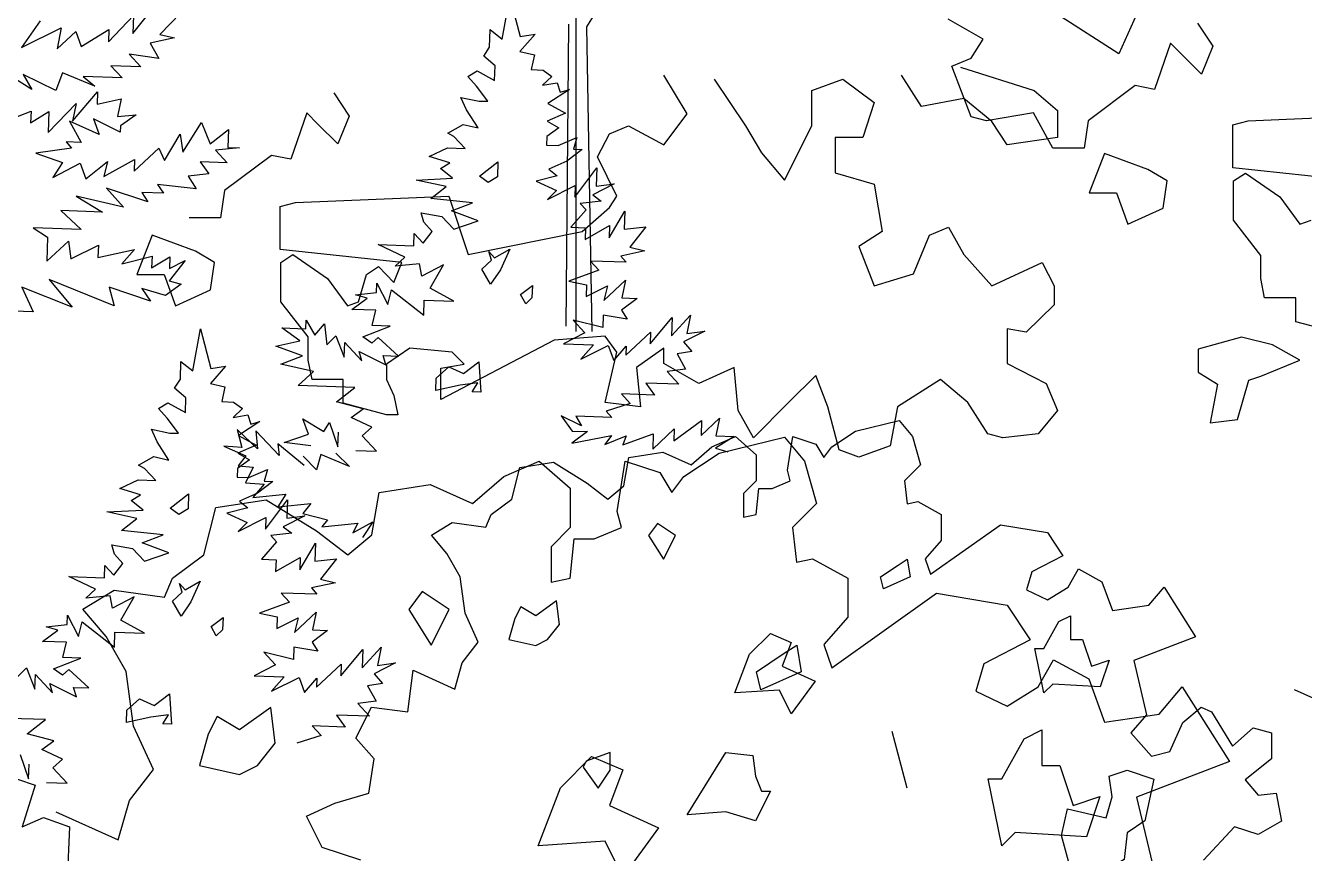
# Model space of a CAD drawing. Header units: inches. Extents: x -11 to 128, y 7 to 56.
# Drawn here: x 60.015 to 60.525, y 22.961 to 23.291 of the extents above; entities that cross this region are included whole.
import ezdxf

# ---------------------------------------------------------------- set-up
doc = ezdxf.new("R2010")
doc.units = ezdxf.units.IN
doc.header["$MEASUREMENT"] = 0
doc.layers.add('CAY', color=94, linetype='Continuous')
doc.layers.add('CAY-3', color=61, linetype='Continuous')
picture_1 = doc.add_image_def('image1.jpg', size_in_pixel=(1680, 1093))

# ---------------------------------------------------------------- blocks, each defined once
blk = doc.blocks.new('A$C76451831')
at = {"layer": 'CAY'}
for p, q in [((2471.8, 2031.9), (2478.5, 2069.3)), ((2478.5, 2069.3), (2487.7, 2034.1)), ((2460.6, 2024.6), (2461.2, 2040.4)), ((2461.2, 2040.4), (2471.8, 2031.9)), ((2500.9, 2036.3), (2487.3, 2020.9)), ((2487.7, 2034.1), (2500.9, 2036.3)), ((2455.4, 2016.6), (2460.6, 2024.6)), ((2465.5, 2008.1), (2455.4, 2016.6)), ((2487.3, 2020.9), (2500.3, 2017.8)), ((2500.3, 2017.8), (2497.6, 2004.7)), ((2441.2, 1998.5), (2449.5, 2003.7)), ((2449.5, 2003.7), (2465, 1995)), ((2465, 1995), (2465.5, 2008.1)), ((2497.6, 2004.7), (2508, 2004.3)), ((2508, 2004.3), (2515.9, 1998.6)), ((2449, 1990.1), (2441.2, 1998.5)), ((2459, 1976.6), (2449, 1990.1)), ((2515.9, 1998.6), (2507.5, 1990.8)), ((2507.5, 1990.8), (2520.7, 1993)), ((2520.7, 1993), (2523.1, 1984.8)), ((2435.1, 1980.1), (2451.3, 1976.8)), ((2440.1, 1969.1), (2435.1, 1980.1)), ((2451.3, 1976.8), (2459, 1976.6)), ((2531.4, 1987.2), (2512.4, 1974.7)), ((2523.1, 1984.8), (2531.4, 1987.2)), ((2450.4, 1952.9), (2440.1, 1969.1)), ((2527.9, 1966), (2511.8, 1958.9)), ((2512.4, 1974.7), (2527.9, 1966)), ((2423.5, 1948.4), (2437, 1956)), ((2437, 1956), (2450.4, 1952.9)), ((2511.8, 1958.9), (2522, 1953.1)), ((2428.9, 1945.4), (2423.5, 1948.4)), ((2438.9, 1934.7), (2428.9, 1945.4)), ((2511.3, 1945.3), (2511.1, 1937.6)), ((2522, 1953.1), (2511.3, 1945.3)), ((2521.5, 1937.2), (2538.1, 1944.4)), ((2538.1, 1944.4), (2535, 1934)), ((2407, 1927.6), (2423.1, 1935.2)), ((2423.1, 1935.2), (2438.9, 1934.7)), ((2511.1, 1937.6), (2521.5, 1937.2)), ((2542.7, 1933.8), (2529.2, 1923.4)), ((2535, 1934), (2542.7, 1933.8)), ((2425.3, 1922), (2407, 1927.6)), ((2417, 1916.8), (2425.3, 1922)), ((2529.2, 1923.4), (2513.1, 1916.2)), ((2395.4, 1906.7), (2427.6, 1908.3)), ((2427.6, 1908.3), (2417, 1916.8)), ((2520.6, 1910.5), (2501.8, 1905.7)), ((2513.1, 1916.2), (2520.6, 1910.5)), ((2536.2, 1891.4), (2555.7, 1917.4)), ((2555.7, 1917.4), (2555.1, 1901.1)), ((2421.9, 1900.8), (2395.4, 1906.7)), ((2408.4, 1890.4), (2421.9, 1900.8)), ((2501.8, 1905.7), (2520.1, 1897.4)), ((2512.1, 1889.5), (2536.6, 1901.8)), ((2520.1, 1897.4), (2512.1, 1889.5)), ((2536.6, 1901.8), (2536.2, 1891.4)), ((2571.1, 1903.3), (2552.1, 1893.5)), ((2555.1, 1901.1), (2571.1, 1903.3)), ((2445.4, 1886.4), (2408.4, 1890.4)), ((2426.6, 1879.3), (2445.4, 1886.4)), ((2559.6, 1887.8), (2541, 1885.8)), ((2541, 1885.8), (2546.2, 1880.1)), ((2552.1, 1893.5), (2559.6, 1887.8)), ((2402.2, 1869.3), (2399.8, 1877.6)), ((2399.8, 1877.6), (2418.2, 1874.2)), ((2418.2, 1874.2), (2428.7, 1862.9)), ((2450.3, 1870.4), (2426.6, 1879.3)), ((2546.2, 1880.1), (2532.6, 1864.8)), ((2566.7, 1855.4), (2580.6, 1878.9)), ((2580.6, 1878.9), (2580.1, 1863.1)), ((2409.6, 1860.9), (2402.2, 1869.3)), ((2428.7, 1862.9), (2450.3, 1870.4)), ((2532.6, 1864.8), (2545.7, 1864.3)), ((2545.3, 1853.9), (2567, 1866.3)), ((2545.7, 1864.3), (2545.3, 1853.9)), ((2567, 1866.3), (2566.7, 1855.4)), ((2580.1, 1863.1), (2599.2, 1865.2)), ((2599.2, 1865.2), (2585, 1847.1)), ((2393.3, 1848.3), (2393.7, 1859.2)), ((2393.7, 1859.2), (2401.6, 1850.7)), ((2401.6, 1850.7), (2409.6, 1860.9)), ((2361.6, 1849.4), (2393.3, 1848.3)), ((2385.3, 1838.2), (2361.6, 1849.4)), ((2598.4, 1843.9), (2577, 1839.2)), ((2585, 1847.1), (2598.4, 1843.9)), ((2376.8, 1830.3), (2385.3, 1838.2)), ((2398.2, 1832.3), (2376.8, 1830.3)), ((2400.5, 1821.3), (2398.2, 1832.3)), ((2419.5, 1831.5), (2400.5, 1821.3)), ((2407.9, 1810.6), (2419.5, 1831.5)), ((2581.8, 1833.6), (2550.1, 1834.7)), ((2550.1, 1834.7), (2557.5, 1826.7)), ((2577, 1839.2), (2581.8, 1833.6)), ((2557.5, 1826.7), (2530.9, 1816.8)), ((2562, 1799.8), (2581.2, 1817.7)), ((2581.2, 1817.7), (2577.9, 1802)), ((2341.5, 1804.8), (2360.1, 1806.9)), ((2360.1, 1806.9), (2360.4, 1815)), ((2360.4, 1815), (2370.2, 1796.1)), ((2370.2, 1796.1), (2373.4, 1809.1)), ((2373.4, 1809.1), (2402, 1786.8)), ((2428.8, 1799), (2407.9, 1810.6)), ((2530.9, 1816.8), (2546.6, 1813.5)), ((2546.6, 1813.5), (2546.3, 1803.1)), ((2546.3, 1803.1), (2565.2, 1812.8)), ((2565.2, 1812.8), (2562, 1799.8)), ((2338.3, 1791.8), (2351.8, 1801.7)), ((2351.8, 1801.7), (2341.5, 1804.8)), ((2402, 1786.8), (2402.5, 1799.9)), ((2402.5, 1799.9), (2428.8, 1799)), ((2591.5, 1801.5), (2577.6, 1791.1)), ((2577.9, 1802), (2591.5, 1801.5)), ((2359.6, 1791), (2338.3, 1791.8)), ((2356.4, 1777.5), (2359.6, 1791)), ((2561.5, 1786.7), (2561.2, 1775.8)), ((2582.7, 1783.2), (2561.5, 1786.7)), ((2577.6, 1791.1), (2582.7, 1783.2)), ((2603.3, 1761.2), (2622.6, 1784.5)), ((2622.1, 1768.2), (2639, 1786.7)), ((2622.6, 1784.5), (2622.1, 1768.2)), ((2639, 1786.7), (2635.8, 1770.5)), ((2292, 1763.9), (2276.1, 1775.3)), ((2276.1, 1775.3), (2297.4, 1774.6)), ((2297.4, 1774.6), (2297.7, 1782.3)), ((2297.7, 1782.3), (2305.3, 1768.9)), ((2305.3, 1768.9), (2313.9, 1779)), ((2313.9, 1779), (2315.9, 1760.3)), ((2347.9, 1767.4), (2372.2, 1777)), ((2372.2, 1777), (2356.4, 1777.5)), ((2561.2, 1775.8), (2534.7, 1782.2)), ((2534.7, 1782.2), (2545.1, 1770.9)), ((2651.7, 1772.6), (2632.8, 1762.9)), ((2635.8, 1770.5), (2651.7, 1772.6)), ((2270.6, 1759.2), (2292, 1763.9)), ((2315.9, 1760.3), (2323.9, 1768.2)), ((2323.9, 1768.2), (2331.4, 1749.4)), ((2331.4, 1749.4), (2331.9, 1762.5)), ((2331.9, 1762.5), (2347.1, 1746.1)), ((2355.9, 1761.7), (2347.9, 1767.4)), ((2361.5, 1766.9), (2355.9, 1761.7)), ((2379.5, 1750.4), (2361.5, 1766.9)), ((2545.1, 1770.9), (2526.2, 1761.2)), ((2526.2, 1761.2), (2552.9, 1760.2)), ((2581.6, 1751.1), (2603.6, 1771.6)), ((2603.6, 1771.6), (2603.3, 1761.2)), ((2632.8, 1762.9), (2640.2, 1754.5)), ((2294.3, 1750.7), (2270.6, 1759.2)), ((2275, 1743.2), (2294.3, 1750.7)), ((2347.1, 1746.1), (2344.7, 1754.4)), ((2344.7, 1754.4), (2368.3, 1742.7)), ((2365.9, 1750.9), (2379.5, 1750.4)), ((2368.3, 1742.7), (2365.9, 1750.9)), ((2552.9, 1760.2), (2541.6, 1747.5)), ((2541.6, 1747.5), (2566, 1759.8)), ((2566, 1759.8), (2571, 1746.5)), ((2571, 1746.5), (2581.9, 1759.2)), ((2581.9, 1759.2), (2581.6, 1751.1)), ((2640.2, 1754.5), (2627, 1752.2)), ((2627, 1752.2), (2634.6, 1738.8)), ((2304.2, 1736.7), (2275, 1743.2)), ((2634.6, 1738.8), (2618.3, 1736.6)), ((2290.6, 1724.1), (2304.2, 1736.7)), ((2618.3, 1736.6), (2628.7, 1725.4)), ((2340.9, 1722.3), (2290.6, 1724.1)), ((2324.6, 1709.7), (2340.9, 1722.3)), ((2577.7, 1716.8), (2585.5, 1708.3)), ((2607.1, 1715.7), (2577.7, 1716.8)), ((2628.7, 1725.4), (2599.3, 1726.4)), ((2599.3, 1726.4), (2607.1, 1715.7)), ((2348.4, 1703.5), (2324.6, 1709.7)), ((2585.5, 1708.3), (2564, 1701.4)), ((2294.6, 1694.5), (2313.2, 1683.4)), ((2299.6, 1681.1), (2294.6, 1694.5)), ((2337.7, 1695.7), (2348.4, 1703.5)), ((2356, 1687.3), (2337.7, 1695.7)), ((2524, 1697.3), (2533.9, 1683.8)), ((2542.3, 1688.5), (2524, 1697.3)), ((2569.2, 1695.7), (2537.1, 1696.9)), ((2537.1, 1696.9), (2542.3, 1688.5)), ((2564, 1701.4), (2569.2, 1695.7)), ((2624.3, 1675.2), (2648.9, 1693)), ((2648.4, 1679.8), (2664.8, 1695.1)), ((2648.9, 1693), (2648.4, 1679.8)), ((2664.8, 1695.1), (2661.6, 1679.4)), ((2236.3, 1685.2), (2240.6, 1669.3)), ((2254.4, 1667.9), (2236.3, 1685.2)), ((2252.8, 1684.1), (2254.4, 1667.9)), ((2273.6, 1662), (2252.8, 1684.1)), ((2278, 1673.7), (2299.6, 1681.1)), ((2313.2, 1683.4), (2318.5, 1691.4)), ((2318.5, 1691.4), (2325.9, 1669.8)), ((2325.9, 1669.8), (2326.4, 1682.9)), ((2347.5, 1679.5), (2356, 1687.3)), ((2547.5, 1683.4), (2533.6, 1673)), ((2533.9, 1683.8), (2547.5, 1683.4)), ((2578.8, 1671.4), (2605.9, 1681.3)), ((2605.4, 1667.7), (2624.6, 1685.6)), ((2605.9, 1681.3), (2605.4, 1667.7)), ((2624.6, 1685.6), (2624.3, 1675.2)), ((2224.6, 1670.4), (2244.1, 1661.9)), ((2240.6, 1669.3), (2224.6, 1670.4)), ((2272.6, 1672.4), (2273.6, 1662)), ((2295.9, 1653.3), (2272.6, 1672.4)), ((2301.9, 1670.6), (2278, 1673.7)), ((2360.2, 1665.9), (2347.5, 1679.5)), ((2533.6, 1673), (2568.7, 1679.9)), ((2568.7, 1679.9), (2563, 1671.9)), ((2563, 1671.9), (2581.8, 1679.4)), ((2581.8, 1679.4), (2578.8, 1671.4)), ((2677.9, 1678.8), (2661.2, 1668.5)), ((2661.6, 1679.4), (2677.9, 1678.8)), ((2664.3, 1664.1), (2722.6, 1678.3)), ((2722.6, 1678.3), (2740.3, 1657)), ((2244.1, 1661.9), (2237.2, 1653)), ((2306.7, 1649.3), (2295.1, 1661.4)), ((2310.8, 1662.9), (2306.7, 1649.3)), ((2336, 1652.2), (2310.8, 1662.9)), ((2323.9, 1664.2), (2336, 1652.2)), ((2341.7, 1666.5), (2360.2, 1665.9)), ((2633, 1643.5), (2664.3, 1664.1)), ((2661.2, 1668.5), (2672, 1665.4)), ((2237.2, 1653), (2250.5, 1651.6)), ((2250.5, 1651.6), (2243.7, 1637.7)), ((2473.2, 1643.5), (2504.5, 1657)), ((2504.5, 1657), (2532.2, 1632.9)), ((2574, 1612.2), (2581.1, 1657)), ((2581.1, 1657), (2611.8, 1647)), ((2611.8, 1647), (2622.4, 1629.3)), ((2740.3, 1657), (2750.9, 1619.3)), ((2243.7, 1637.7), (2260.2, 1636.6)), ((2260.2, 1636.6), (2250.4, 1624.7)), ((2362.4, 1629.3), (2407.8, 1636.4)), ((2407.8, 1636.4), (2445.5, 1619.3)), ((2445.5, 1619.3), (2473.2, 1643.5)), ((2622.4, 1629.3), (2633, 1643.5)), ((2250.4, 1624.7), (2279.7, 1627.6)), ((2279.7, 1627.6), (2272.6, 1616.4)), ((2355.9, 1591.6), (2362.4, 1629.3)), ((2532.2, 1632.9), (2532.2, 1598.1)), ((2206.7, 1573.9), (2217.3, 1615.8)), ((2217.3, 1615.8), (2262.1, 1622.8)), ((2262.1, 1622.8), (2306.9, 1595.1)), ((2272.6, 1616.4), (2301.9, 1619.3)), ((2301.9, 1619.3), (2294.6, 1610.4)), ((2750.9, 1619.3), (2729.7, 1598.1)), ((2294.6, 1610.4), (2316.5, 1604.8)), ((2316.5, 1604.8), (2311.6, 1598.8)), ((2311.6, 1598.8), (2343.6, 1601.9)), ((2339, 1593.3), (2356.7, 1603.2)), ((2343.6, 1601.9), (2339, 1593.3)), ((2356.7, 1603.2), (2347.6, 1589.1)), ((2577.6, 1598.1), (2574, 1612.2)), ((2306.9, 1595.1), (2334.7, 1573.9)), ((2334.7, 1573.9), (2355.9, 1591.6)), ((2532.2, 1598.1), (2515.1, 1580.9)), ((2553.4, 1588), (2577.6, 1598.1)), ((2729.7, 1598.1), (2733.2, 1567.4)), ((2515.1, 1580.9), (2515.1, 1549.7)), ((2532.2, 1553.2), (2535.7, 1588)), ((2535.7, 1588), (2553.4, 1588)), ((2179, 1553.2), (2206.7, 1573.9)), ((2733.2, 1567.4), (2747.4, 1570.3)), ((2747.4, 1570.3), (2778.6, 1553.2)), ((2171.9, 1536.1), (2179, 1553.2)), ((2515.1, 1549.7), (2532.2, 1553.2)), ((2778.6, 1553.2), (2778.6, 1518.4)), ((2099.4, 1525.5), (2127.1, 1542.6)), ((2127.1, 1542.6), (2171.9, 1536.1)), ((2764.5, 1473.6), (2857.6, 1539.7)), ((2857.6, 1539.7), (2920.1, 1529)), ((2120, 1501.3), (2099.4, 1525.5)), ((2920.1, 1529), (2940.8, 1498.4)), ((2778.6, 1518.4), (2757.4, 1494.2)), ((2137.7, 1470.1), (2120, 1501.3)), ((2757.4, 1494.2), (2764.5, 1473.6)), ((2940.8, 1498.4), (2899.5, 1477.1)), ((2899.5, 1477.1), (2892.4, 1452.9)), ((2947.9, 1456.5), (2961.4, 1480.7)), ((2961.4, 1480.7), (2992.7, 1463.6)), ((2144.2, 1421.7), (2137.7, 1470.1)), ((2920.1, 1439.4), (2947.9, 1456.5)), ((2992.7, 1463.6), (3006.8, 1425.2)), ((3055.2, 1432.3), (3075.8, 1456.5)), ((3075.8, 1456.5), (3117.7, 1390.4)), ((3175, 1454.3), (3230.4, 1429.5)), ((2892.4, 1452.9), (2920.1, 1439.4)), ((3006.8, 1425.2), (3055.2, 1432.3)), ((2161.9, 1383.3), (2144.2, 1421.7)), ((3117.7, 1390.4), (3035.1, 1358.6)), ((2140.7, 1355.6), (2161.9, 1383.3)), ((2130.6, 1320.8), (2140.7, 1355.6)), ((3035.1, 1358.6), (3052.2, 1286.6)), ((2075.2, 1345.6), (2130.6, 1320.8)), ((5943, 1269.4), (5949.7, 1306.8)), ((5949.7, 1306.8), (5958.9, 1271.5)), ((5931.9, 1262.1), (5932.4, 1277.9)), ((5932.4, 1277.9), (5943, 1269.4)), ((5972.1, 1273.8), (5958.5, 1258.4)), ((5958.9, 1271.5), (5972.1, 1273.8)), ((5926.6, 1254.1), (5931.9, 1262.1)), ((5936.7, 1245.6), (5926.6, 1254.1)), ((5958.5, 1258.4), (5971.5, 1255.2)), ((5971.5, 1255.2), (5968.8, 1242.2)), ((5912.4, 1236), (5920.7, 1241.1)), ((5920.7, 1241.1), (5936.3, 1232.4)), ((5936.3, 1232.4), (5936.7, 1245.6)), ((5968.8, 1242.2), (5979.2, 1241.8)), ((5979.2, 1241.8), (5987.1, 1236.1)), ((5920.2, 1227.6), (5912.4, 1236)), ((5930.2, 1214.1), (5920.2, 1227.6)), ((5987.1, 1236.1), (5978.7, 1228.2)), ((5978.7, 1228.2), (5991.9, 1230.5)), ((5991.9, 1230.5), (5994.4, 1222.3)), ((5906.3, 1217.6), (5922.5, 1214.3)), ((5911.3, 1206.6), (5906.3, 1217.6)), ((6002.6, 1224.7), (5983.6, 1212.2)), ((5994.4, 1222.3), (6002.6, 1224.7)), ((5921.6, 1190.3), (5911.3, 1206.6)), ((5922.5, 1214.3), (5930.2, 1214.1)), ((5983.6, 1212.2), (5999.1, 1203.5)), ((5894.8, 1185.8), (5908.2, 1193.5)), ((5908.2, 1193.5), (5921.6, 1190.3)), ((5999.1, 1203.5), (5983, 1196.4)), ((5983, 1196.4), (5993.3, 1190.6)), ((5900.1, 1182.9), (5894.8, 1185.8)), ((5910.1, 1172.2), (5900.1, 1182.9)), ((5982.6, 1182.8), (5982.3, 1175.1)), ((5993.3, 1190.6), (5982.6, 1182.8)), ((5992.7, 1174.7), (6009.3, 1181.8)), ((6009.3, 1181.8), (6006.2, 1171.5)), ((5878.2, 1165.1), (5894.3, 1172.7)), ((5894.3, 1172.7), (5910.1, 1172.2)), ((5982.3, 1175.1), (5992.7, 1174.7)), ((6013.9, 1171.3), (6000.4, 1160.8)), ((6006.2, 1171.5), (6013.9, 1171.3)), ((5896.6, 1159.5), (5878.2, 1165.1)), ((5888.2, 1154.3), (5896.6, 1159.5)), ((6000.4, 1160.8), (5984.3, 1153.7)), ((5898.8, 1145.8), (5888.2, 1154.3)), ((5991.8, 1148), (5973, 1143.2)), ((5984.3, 1153.7), (5991.8, 1148)), ((6007.4, 1128.9), (6026.9, 1154.9)), ((6026.9, 1154.9), (6026.3, 1138.6)), ((5866.6, 1144.2), (5898.8, 1145.8)), ((5893.1, 1138.3), (5866.6, 1144.2)), ((5879.6, 1127.9), (5893.1, 1138.3)), ((5973, 1143.2), (5991.3, 1134.9)), ((5983.3, 1127), (6007.8, 1139.3)), ((6007.8, 1139.3), (6007.4, 1128.9)), ((6042.3, 1140.8), (6023.3, 1131)), ((6026.3, 1138.6), (6042.3, 1140.8)), ((5916.6, 1123.9), (5879.6, 1127.9)), ((5991.3, 1134.9), (5983.3, 1127)), ((6030.9, 1125.3), (6012.2, 1123.3)), ((6023.3, 1131), (6030.9, 1125.3)), ((5871, 1115), (5889.4, 1111.7)), ((5873.4, 1106.8), (5871, 1115)), ((5897.8, 1116.8), (5916.6, 1123.9)), ((5921.5, 1107.8), (5897.8, 1116.8)), ((6017.4, 1117.6), (6003.8, 1102.2)), ((6012.2, 1123.3), (6017.4, 1117.6)), ((6037.9, 1092.9), (6051.8, 1116.4)), ((6051.8, 1116.4), (6051.3, 1100.6)), ((5880.8, 1098.4), (5873.4, 1106.8)), ((5889.4, 1111.7), (5899.9, 1100.4)), ((5899.9, 1100.4), (5921.5, 1107.8)), ((6003.8, 1102.2), (6016.9, 1101.8)), ((6016.5, 1091.4), (6038.3, 1103.8)), ((6016.9, 1101.8), (6016.5, 1091.4)), ((6038.3, 1103.8), (6037.9, 1092.9)), ((6051.3, 1100.6), (6070.4, 1102.6)), ((6070.4, 1102.6), (6056.2, 1084.5)), ((5864.5, 1085.8), (5864.9, 1096.7)), ((5864.9, 1096.7), (5872.8, 1088.2)), ((5872.8, 1088.2), (5880.8, 1098.4)), ((5856.5, 1075.7), (5832.8, 1086.9)), ((5832.8, 1086.9), (5864.5, 1085.8)), ((6069.6, 1081.4), (6048.2, 1076.7)), ((6056.2, 1084.5), (6069.6, 1081.4)), ((5848, 1067.8), (5856.5, 1075.7)), ((5869.4, 1069.8), (5848, 1067.8)), ((5871.7, 1058.8), (5869.4, 1069.8)), ((5890.7, 1069), (5871.7, 1058.8)), ((5879.1, 1048.1), (5890.7, 1069)), ((6053, 1071.1), (6021.3, 1072.2)), ((6021.3, 1072.2), (6028.7, 1064.2)), ((6048.2, 1076.7), (6053, 1071.1)), ((6028.7, 1064.2), (6002.1, 1054.3)), ((5831.4, 1044.3), (5831.6, 1052.5)), ((5831.6, 1052.5), (5841.4, 1033.6)), ((5841.4, 1033.6), (5844.6, 1046.6)), ((5844.6, 1046.6), (5873.3, 1024.3)), ((5900, 1036.5), (5879.1, 1048.1)), ((6002.1, 1054.3), (6017.8, 1051)), ((6017.8, 1051), (6017.5, 1040.6)), ((6017.5, 1040.6), (6036.4, 1050.3)), ((6033.2, 1037.3), (6052.4, 1055.2)), ((6036.4, 1050.3), (6033.2, 1037.3)), ((6052.4, 1055.2), (6049.1, 1039.5)), ((5809.5, 1029.2), (5823, 1039.2)), ((5812.7, 1042.3), (5831.4, 1044.3)), ((5823, 1039.2), (5812.7, 1042.3)), ((5873.3, 1024.3), (5873.7, 1037.4)), ((5873.7, 1037.4), (5900, 1036.5)), ((6062.7, 1039), (6048.8, 1028.6)), ((6049.1, 1039.5), (6062.7, 1039)), ((5830.8, 1028.5), (5809.5, 1029.2)), ((5827.6, 1015), (5830.8, 1028.5)), ((6032.8, 1024.2), (6032.4, 1013.3)), ((6053.9, 1020.7), (6032.8, 1024.2)), ((6048.8, 1028.6), (6053.9, 1020.7)), ((6093.3, 1005.7), (6110.2, 1024.2)), ((6110.2, 1024.2), (6107, 1008)), ((5819.1, 1004.9), (5843.5, 1014.5)), ((5843.5, 1014.5), (5827.6, 1015)), ((6005.9, 1019.7), (6016.3, 1008.4)), ((6032.4, 1013.3), (6005.9, 1019.7)), ((6074.5, 998.7), (6093.9, 1022)), ((6093.9, 1022), (6093.3, 1005.7)), ((5787.1, 997.8), (5795.1, 1005.7)), ((5795.1, 1005.7), (5802.6, 986.9)), ((5802.6, 986.9), (5803.1, 1000)), ((5803.1, 1000), (5818.4, 983.6)), ((5827.1, 999.2), (5819.1, 1004.9)), ((5832.7, 1004.4), (5827.1, 999.2)), ((5850.7, 987.9), (5832.7, 1004.4)), ((6016.3, 1008.4), (5997.4, 998.7)), ((6052.8, 988.6), (6074.8, 1009.1)), ((6074.8, 1009.1), (6074.5, 998.7)), ((6122.9, 1010.1), (6104, 1000.4)), ((6104, 1000.4), (6111.4, 992)), ((6107, 1008), (6122.9, 1010.1)), ((5818.4, 983.6), (5815.9, 991.8)), ((5815.9, 991.8), (5839.5, 980.1)), ((5839.5, 980.1), (5837.1, 988.4)), ((5837.1, 988.4), (5850.7, 987.9)), ((5997.4, 998.7), (6024.1, 997.7)), ((6024.1, 997.7), (6012.8, 985)), ((6012.8, 985), (6037.3, 997.3)), ((6037.3, 997.3), (6042.2, 983.9)), ((6042.2, 983.9), (6053.1, 996.7)), ((6053.1, 996.7), (6052.8, 988.6)), ((6111.4, 992), (6098.2, 989.7)), ((6098.2, 989.7), (6105.9, 976.3)), ((6105.9, 976.3), (6089.5, 974.1)), ((6089.5, 974.1), (6099.9, 962.9)), ((5812.1, 959.8), (5761.9, 961.5)), ((5795.8, 947.2), (5812.1, 959.8)), ((6078.3, 953.2), (6048.9, 954.2)), ((6048.9, 954.2), (6056.8, 945.8)), ((6070.5, 963.9), (6078.3, 953.2)), ((6099.9, 962.9), (6070.5, 963.9)), ((5819.6, 940.9), (5795.8, 947.2)), ((6056.8, 945.8), (6035.2, 938.9)), ((5808.9, 933.2), (5819.6, 940.9)), ((5827.2, 924.8), (5808.9, 933.2)), ((5789.7, 928.8), (5797.1, 907.3)), ((5797.1, 907.3), (5797.6, 920.4)), ((5818.7, 916.9), (5827.2, 924.8)), ((5831.4, 903.4), (5818.7, 916.9)), ((5812.9, 904), (5831.4, 903.4)), ((2156.8, 405.9), (2241.3, 542.4)), ((2147.3, 135.4), (2147.3, 419.7)), ((2138.3, 140.1), (2140.6, 408.3)), ((2161.5, 135.4), (2156.8, 405.9))]:
    blk.add_line(p, q, dxfattribs=at)
for points in [[(2451.7, 1910.2), (2468, 1922.8), (2467.5, 1909.6), (2459.2, 1904.5)], [(2453.8, 1827.6), (2462.2, 1835.5), (2459.8, 1843.3), (2465, 1837.6), (2478.4, 1845.3), (2470.1, 1827), (2461.5, 1814.2)], [(2452.7, 1718.4), (2445, 1718.7), (2450.2, 1726.6), (2434.3, 1724.5), (2412.8, 1719.8), (2413.2, 1730.7), (2424.4, 1740.7), (2437.4, 1734.8), (2450.9, 1745.2)], [(2424.5, 1525.4), (2400.8, 1541.2), (2388.9, 1525.4), (2408.7, 1493.7)], [(2721.4, 1485.8), (2733.3, 1493.7), (2737.3, 1469.9), (2701.6, 1454.1), (2697.7, 1469.9)], [(2270.1, 1406.6), (2266.2, 1438.3), (2238.4, 1418.5), (2218.7, 1430.3), (2210.7, 1414.5), (2202.8, 1386.8), (2238.4, 1378.9), (2254.3, 1386.8)], [(2935.2, 1410.5), (2951, 1418.5), (2951, 1386.8), (2966.9, 1386.8), (2978.8, 1351.1), (3002.5, 1359.1), (2990.6, 1323.4), (2927.3, 1327.4), (2915.4, 1315.5), (2903.5, 1374.9), (2915.4, 1374.9)], [(2523.5, 1367), (2551.2, 1394.7), (2578.9, 1382.8), (2567, 1351.1), (2610.6, 1331.3), (2578.9, 1287.8), (2563.1, 1319.5), (2503.7, 1315.5)], [(5922.9, 1147.7), (5939.2, 1160.3), (5938.7, 1147.1), (5930.4, 1142)], [(5925, 1065.1), (5933.4, 1073), (5931, 1080.8), (5936.2, 1075.1), (5949.6, 1082.8), (5941.3, 1064.5), (5932.7, 1051.7)], [(5923.9, 955.9), (5916.2, 956.2), (5921.4, 964.1), (5905.5, 962), (5884.1, 957.3), (5884.4, 968.1), (5895.7, 978.2), (5908.6, 972.3), (5922.1, 982.7)], [(1809, 206.5), (1770.6, 220.7), (1757.1, 185.9), (1781.3, 185.9), (1791.3, 158.2), (1822.5, 172.3), (1826.1, 196.5)]]:
    blk.add_lwpolyline(points, close=True, dxfattribs=at)
for points in [[(2492.6, 1796.8), (2487.9, 1805.1), (2498.6, 1812.9), (2498.2, 1802), (2492.6, 1796.8)], [(1671.3, 411), (1654.7, 387.5), (1689.7, 404.9), (1686.3, 386.4), (1702.7, 401.7), (1707.7, 388.4), (1732.3, 403.4), (1731.9, 392.6), (1754, 415.8), (1753.4, 400), (1770, 420.7)], [(1805.2, 427.6), (1777.4, 399.1), (1790.4, 396), (1769, 391.3), (1776.7, 377.8), (1750.1, 381.5), (1760.6, 370.2), (1733.8, 371.2), (1743.9, 360.4), (1709.5, 361.6), (1719.6, 353.1), (1691, 365), (1685, 349.3), (1656.1, 363.5), (1663.8, 350.1), (1632.7, 369.7)], [(1638.8, 321.5), (1663.1, 331), (1662.7, 320.6), (1679, 330.5), (1678.3, 311.9), (1703.2, 337.8), (1700, 322), (1722.2, 348), (1721.8, 337.1), (1743.2, 341.8), (1740, 326.1), (1756.3, 327.8), (1742.4, 317.8), (1742.2, 312.4), (1718.6, 324.1), (1723.6, 310.3), (1697.2, 322.1), (1707.5, 303.2), (1694.3, 303.7), (1699.1, 298), (1667.2, 293.7), (1691, 285.2), (1682.3, 271.9), (1706.8, 284.6), (1711.8, 270.9), (1730.9, 286.1), (1727.7, 273), (1755, 287.9), (1754.6, 277.5), (1776.6, 298.1), (1781.7, 287), (1795.6, 310.5), (1797.8, 294.6), (1814.6, 320.8), (1822.1, 301.9), (1838.4, 314.5), (1837.8, 298.6), (1848.2, 298.3), (1826.8, 296.3), (1837.3, 285.1), (1813.3, 285.9), (1821.1, 275.2), (1802.5, 273.1), (1809.8, 262), (1775.5, 265.9), (1780.6, 258), (1761.6, 258.7), (1766.8, 250.4), (1730.1, 262.5), (1745.3, 245.7), (1703.1, 255.3), (1726.6, 241.3), (1689.5, 242.6), (1707.5, 225.7), (1664.9, 227.2), (1677.8, 219), (1677, 197.7), (1696.2, 215.6), (1698.4, 199.7), (1722.9, 212), (1722.5, 201.1), (1754.9, 208.2), (1743.6, 195.4), (1770.5, 202.2), (1770.2, 191.8), (1786.4, 201.6), (1786, 191.2), (1799.9, 198.4), (1785.6, 180.3), (1796.4, 177.2), (1782.5, 167.3), (1761.4, 173.5), (1769.1, 162.3), (1732.4, 174.5), (1736.8, 158), (1679.2, 181.3), (1699.6, 157), (1654.9, 174.5), (1665, 152.8), (1630.2, 154)], [(5963.8, 1034.3), (5959.1, 1042.6), (5969.8, 1050.4), (5969.4, 1039.5), (5963.8, 1034.3)]]:
    blk.add_lwpolyline(points, dxfattribs=at)
at = {"layer": 'CAY-3'}
for p, q in [((6577.4, 899), (6564.2, 949.2)), ((2508.7, 395), (2477.5, 412.7)), ((2699.2, 409.1), (2712.7, 388.5)), ((2498.1, 377.9), (2508.7, 395)), ((2675.1, 391.3), (2660.8, 350.1)), ((2685, 381.4), (2675.1, 391.3)), ((2712.7, 388.5), (2702.7, 363.7)), ((2481, 370.8), (2498.1, 377.9)), ((2702.7, 363.7), (2685, 381.4)), ((2498.1, 326), (2481, 370.8)), ((2488.6, 369.9), (2554, 349.3)), ((2245.7, 328.6), (2225, 362.9)), ((2269.8, 359.3), (2297.6, 318)), ((2356.5, 349.3), (2384.2, 359.3)), ((2384.2, 359.3), (2411.9, 338.7)), ((2453.8, 335.1), (2436.1, 362.9)), ((2643.7, 353.7), (2601.9, 322.4)), ((2660.8, 350.1), (2643.7, 353.7)), ((1932.1, 347.2), (1945.6, 326.5)), ((2356.5, 318), (2356.5, 349.3)), ((2491.5, 342.2), (2453.8, 335.1)), ((2516.3, 321.6), (2491.5, 342.2)), ((2554, 349.3), (2574.7, 331.6)), ((2411.9, 338.7), (2401.9, 307.4)), ((2553.5, 329.5), (2511.7, 322.4)), ((2570.6, 298.2), (2553.5, 329.5)), ((2574.7, 331.6), (2574.7, 307.4)), ((1908, 329.4), (1893.8, 288.2)), ((1917.9, 319.4), (1908, 329.4)), ((1935.6, 301.8), (1917.9, 319.4)), ((1945.6, 326.5), (1935.6, 301.8)), ((2225, 300.9), (2245.7, 328.6)), ((2511.7, 322.4), (2498.1, 326)), ((2529.9, 300.9), (2516.3, 321.6)), ((2601.9, 322.4), (2598.3, 298.2)), ((2730.4, 318.9), (2744, 322.4)), ((2730.4, 280.5), (2730.4, 318.9)), ((2744, 322.4), (2880.2, 328)), ((2166.1, 290.3), (2176.7, 310.9)), ((2176.7, 310.9), (2193.8, 318)), ((2193.8, 318), (2225, 300.9)), ((2297.6, 318), (2311.7, 293.8)), ((2332.3, 269.7), (2356.5, 318)), ((2377.2, 307.4), (2377.2, 276.1)), ((2401.9, 307.4), (2377.2, 307.4)), ((2574.7, 307.4), (2529.9, 300.9)), ((2598.3, 298.2), (2570.6, 298.2)), ((1876.7, 291.7), (1834.8, 260.5)), ((1893.8, 288.2), (1876.7, 291.7)), ((2183.2, 255.5), (2166.1, 290.3)), ((2311.7, 293.8), (2332.3, 269.7)), ((2377.2, 276.1), (2411.9, 266.1)), ((2838.3, 269), (2730.4, 280.5)), ((2731, 269), (2741.6, 276)), ((2741.6, 276), (2772.3, 254.8)), ((2411.9, 266.1), (2419, 224.2)), ((2731, 234.2), (2731, 269)), ((1834.8, 260.5), (1831.3, 236.3)), ((1884.4, 246.4), (1898, 249.9)), ((1898, 249.9), (2034.2, 255.5)), ((2034.2, 255.5), (2051.3, 203.6)), ((2176.7, 245.5), (2183.2, 255.5)), ((2772.3, 254.8), (2790, 230.6)), ((1884.4, 208.1), (1884.4, 246.4)), ((2152.5, 224.2), (2176.7, 245.5)), ((1831.3, 236.3), (1803.5, 236.3)), ((2460.9, 220.7), (2478, 227.8)), ((2478, 227.8), (2491.5, 203.6)), ((2755.2, 202.9), (2731, 234.2)), ((2790, 230.6), (2800, 234.2)), ((2051.3, 203.6), (2152.5, 224.2)), ((2419, 224.2), (2398.4, 210.7)), ((2446.7, 186.5), (2460.9, 220.7)), ((1992.3, 196.5), (1884.4, 208.1)), ((2398.4, 210.7), (2411.9, 175.9)), ((1885, 196.5), (1895.6, 203.6)), ((1885, 161.7), (1885, 196.5)), ((1895.6, 203.6), (1926.3, 182.3)), ((1985.3, 178.8), (1992.3, 196.5)), ((2491.5, 203.6), (2516.3, 175.9)), ((2516.3, 175.9), (2561.1, 196.5)), ((2561.1, 196.5), (2571.7, 175.9)), ((2755.2, 182.3), (2755.2, 202.9)), ((1926.3, 182.3), (1944, 158.2)), ((1954, 161.7), (1961.1, 185.9)), ((1961.1, 185.9), (1971.7, 193)), ((1971.7, 193), (1985.3, 178.8)), ((2411.9, 175.9), (2446.7, 186.5)), ((2758.7, 165.1), (2755.2, 182.3)), ((2571.7, 175.9), (2571.7, 158.8)), ((1909.2, 130.4), (1885, 161.7)), ((1944, 158.2), (1954, 161.7)), ((2786.4, 165.1), (2758.7, 165.1)), ((2786.4, 143.9), (2786.4, 165.1)), ((2571.7, 158.8), (2547, 134.6)), ((2529.9, 137.5), (2529.9, 106.9)), ((2547, 134.6), (2529.9, 137.5)), ((2824.7, 133.9), (2786.4, 143.9)), ((1909.2, 109.8), (1909.2, 130.4)), ((2127.7, 127.5), (2027.1, 75)), ((2173.1, 131), (2127.7, 127.5)), ((2183.2, 116.9), (2173.1, 131)), ((1999.4, 120.4), (1978.8, 106.3)), ((2037.1, 116.9), (1999.4, 120.4)), ((2047.8, 106.3), (2037.1, 116.9)), ((2173.1, 72.1), (2183.2, 116.9)), ((2225, 120.4), (2200.9, 103.3)), ((2225, 106.9), (2225, 120.4)), ((1912.7, 92.7), (1909.2, 109.8)), ((1978.8, 106.3), (1978.8, 92.7)), ((2027.1, 102.7), (2047.8, 106.3)), ((2027.1, 75), (2027.1, 102.7)), ((2200.9, 103.3), (2204.4, 68.5)), ((2256.3, 89.2), (2225, 106.9)), ((2287.5, 103.3), (2256.3, 89.2)), ((2291.1, 65), (2287.5, 103.3)), ((2529.9, 106.9), (2564.7, 89.2)), ((1940.4, 92.7), (1912.7, 92.7)), ((1940.4, 71.5), (1940.4, 92.7)), ((1978.8, 92.7), (1985.3, 78.5)), ((2360.1, 96.2), (2335.9, 72.1)), ((2370.7, 68.5), (2360.1, 96.2)), ((2470.9, 92.7), (2432.6, 68.5)), ((2495.1, 72.1), (2470.9, 92.7)), ((2564.7, 89.2), (2574.7, 65)), ((1978.8, 61.4), (1940.4, 71.5)), ((1985.3, 78.5), (1988.8, 61.4)), ((2204.4, 68.5), (2173.1, 72.1)), ((2335.9, 72.1), (2304.6, 40.8)), ((2380.7, 30.2), (2370.7, 68.5)), ((2432.6, 68.5), (2426.1, 33.7)), ((2512.8, 44.3), (2495.1, 72.1)), ((1988.8, 61.4), (1978.8, 61.4)), ((2304.6, 40.8), (2291.1, 65)), ((2574.7, 65), (2557.6, 44.3)), ((2526.3, 40.8), (2512.8, 44.3)), ((2557.6, 44.3), (2526.3, 40.8)), ((2398.4, 23.7), (2380.7, 30.2)), ((2426.1, 33.7), (2398.4, 23.7))]:
    blk.add_line(p, q, dxfattribs=at)
for points in [[(6092.3, 834.9), (6057.7, 846.3), (6043.9, 874.2), (6069.1, 885.6), (6099.4, 894.6), (6104.1, 924.9), (6087.6, 943.4), (6101.7, 970.9), (6134, 966.6), (6138.7, 1003.6), (6175.6, 987), (6182.3, 1010.2), (6196.5, 1028.7), (6184.7, 1054.3), (6180.3, 1086.5), (6168.5, 1107.4), (6154.8, 1123.5), (6173.3, 1134.9), (6203.1, 1130.6), (6207.9, 1142), (6226.3, 1155.7), (6233.4, 1183.7), (6263.3, 1188.4), (6293.2, 1169.9), (6311.6, 1155.7), (6325.8, 1167.5), (6330.1, 1192.7), (6360.4, 1197.4), (6385.5, 1186), (6404, 1202.1), (6424.8, 1211.2), (6443.3, 1195.1), (6443.3, 1171.9), (6431.9, 1160.5), (6431.9, 1139.6), (6443.3, 1142), (6445.7, 1165.2), (6457.5, 1165.2), (6473.6, 1171.9), (6471.2, 1181.3), (6475.9, 1211.2), (6496.4, 1204.5), (6503.5, 1192.7), (6510.5, 1202.1), (6531.4, 1215.9), (6570.3, 1225.3), (6582.1, 1211.2), (6589.1, 1186), (6575, 1171.9), (6577.4, 1151.4), (6586.8, 1153.4), (6607.6, 1142), (6607.6, 1118.8), (6593.5, 1102.7), (6598.2, 1088.9), (6660.3, 1132.9), (6702, 1125.9), (6715.7, 1105.4), (6688.2, 1091.2), (6683.5, 1075.1), (6702, 1066.1), (6720.4, 1077.5), (6729.5, 1093.6), (6750.3, 1082.2), (6759.7, 1056.6), (6792, 1061.4), (6805.7, 1077.5), (6833.6, 1033.4), (6778.6, 1012.2), (6790, 964.2), (6775.9, 948.1), (6794.3, 927.3), (6810.8, 931.6), (6822.2, 957.2), (6838.4, 970.9), (6847.8, 966.6), (6866.3, 936.3), (6884.7, 952.4), (6900.9, 948.1), (6900.9, 924.9), (6877.7, 906.4), (6889.1, 892.7), (6905.2, 894.6), (6909.9, 869.5), (6889.1, 857.7), (6868.2, 864.7), (6840.7, 834.9)], [(5734.4, 826.6), (5731.2, 849.8), (5717.5, 851.9), (5709, 867.8), (5736.5, 873), (5749.1, 905.7), (5762.8, 892), (5787.1, 906.8), (5802.9, 901.5), (5791.3, 864.6), (5810.3, 873), (5833.5, 864.6), (5831.4, 817.1)]]:
    blk.add_lwpolyline(points, dxfattribs=at)
for points in [[(6371.5, 1123.4), (6355.7, 1134), (6347.8, 1123.4), (6361, 1102.3)], [(6569.5, 1097), (6577.4, 1102.3), (6580, 1086.5), (6556.3, 1075.9), (6553.6, 1086.5)], [(6268.6, 1044.2), (6266, 1065.3), (6247.5, 1052.1), (6234.3, 1060.1), (6229, 1049.5), (6223.7, 1031), (6247.5, 1025.7), (6258, 1031)], [(6712, 1046.9), (6722.6, 1052.1), (6722.6, 1031), (6733.1, 1031), (6741, 1007.2), (6756.9, 1012.5), (6748.9, 988.8), (6706.7, 991.4), (6698.8, 983.5), (6690.9, 1023.1), (6698.8, 1023.1)], [(6437.5, 1017.8), (6456, 1036.3), (6474.5, 1028.4), (6466.5, 1007.2), (6495.6, 994), (6474.5, 965), (6463.9, 986.1), (6424.3, 983.5)], [(6292.4, 922.8), (6289.7, 917.5), (6302.9, 899), (6313.5, 914.8), (6313.5, 930.7)], [(6403.2, 909.6), (6416.4, 930.7), (6440.2, 928), (6442.8, 909.6), (6448.1, 896.4), (6456, 896.4), (6442.8, 870), (6416.4, 877.9), (6382.1, 875.2)], [(6714.6, 856.8), (6719.9, 880.5), (6754.2, 872.6), (6759.5, 891.1), (6756.9, 909.6), (6772.7, 914.8), (6796.5, 906.9), (6788.5, 870), (6772.7, 859.4), (6770.1, 835.6), (6756.9, 827.7), (6722.6, 827.7)], [(2573.8, 417.4), (2565.9, 445.1), (2684, 503), (2629.2, 460.9), (2621.3, 433.2), (2645.1, 417.4), (2629.2, 381.7)], [(2654.9, 279), (2616.6, 293.2), (2603, 258.3), (2627.2, 258.3), (2637.2, 230.6), (2668.5, 244.8), (2672, 269)], [(2765.8, 123.3), (2738.1, 130.3), (2699.7, 119.7), (2699.7, 99.1), (2716.8, 88.5), (2710.4, 54.3), (2734.5, 57.2), (2744.6, 92), (2755.2, 95.5), (2790, 109.7)]]:
    blk.add_lwpolyline(points, close=True, dxfattribs=at)

msp = doc.modelspace()

# ---------------------------------------------------------------- block references
at = {"layer": 'CAY', "xscale": 0.0004489089019145984, "yscale": 0.0004489089019145984, "zscale": 0.0004489089019145984}
for p in [(59.27057, 23.10798), (57.4138, 22.58311), (59.0954, 22.37316)]:
    msp.add_blockref('A$C76451831', p, dxfattribs=at)

# ---------------------------------------------------------------- pictures from other files: only their frames are drawn
image = msp.add_image(picture_1, insert=(12.49661, 7.37723), size_in_units=(74.4025, 48.40591))
image.dxf.flags = 6

doc.saveas('drawing.dxf')
